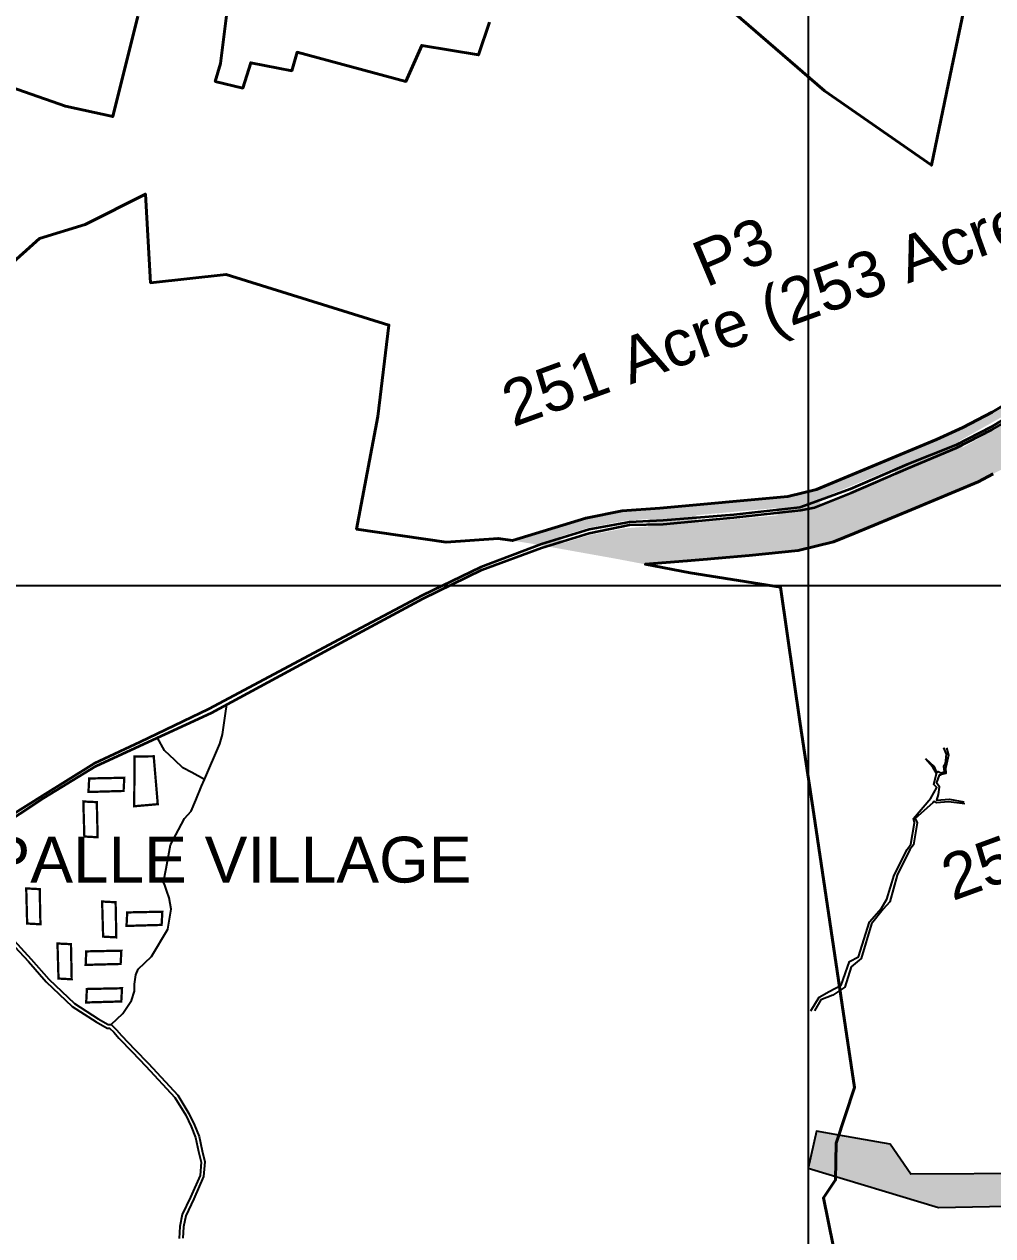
# Model space of a CAD drawing. Header units: metres. Extents: x 201400 to 215600, y 173235 to 1738400.
# Drawn here: x 204645 to 205701, y 1731791 to 1733112 of the extents above; entities that cross this region are included whole.
import ezdxf

# ---------------------------------------------------------------- set-up
doc = ezdxf.new("R2010")
doc.units = ezdxf.units.M
doc.layers.add('250Acres', color=7, linetype='Continuous', lineweight=25)
for name, color, linetype in [('B.T. ROAD', 7, 'Continuous'), ('GRID LINES', 250, 'Continuous'), ('new streem', 7, 'Continuous'), ('VILLAGE NAMES', 5, 'Continuous')]:
    doc.layers.add(name, color=color, linetype=linetype)
doc.layers.add('STREAM', color=7, linetype='Continuous', lineweight=0, true_color=0x3dcfff)
doc.styles.get("Standard").update_dxf_attribs({"font": 'arial.ttf', "height": 50})

msp = doc.modelspace()

# ---------------------------------------------------------------- hatches: boundary and pattern name
h = msp.add_hatch(color=253)
h.dxf.hatch_style = 1
h.paths.add_polyline_path([(205891.9, 1732775.1), (205813.7, 1732734.2), (205810, 1732741.3), (205888.2, 1732782.2)], flags=16)
h.paths.add_polyline_path([(205955.6, 1732815.8), (206030.7, 1732862.1), (206034.9, 1732855.3), (205959.8, 1732808.9)], flags=16)
h.paths.add_polyline_path([(205745.4, 1732693.8), (205668.5, 1732650.4), (205664.6, 1732657.4), (205741.4, 1732700.8)], flags=16)
h.paths.add_polyline_path([(205593.1, 1732627.6), (205596.2, 1732620.2), (205514.6, 1732586.5), (205511.5, 1732593.9)], flags=16)
h.paths.add_polyline_path([(205465.9, 1732584.5), (205466.6, 1732576.5), (205378.7, 1732568.7), (205378, 1732576.7)], flags=16)
h.paths.add_polyline_path([(205324.9, 1732572.5), (205325.4, 1732564.4), (205298.7, 1732562.2), (205262, 1732555.1), (205232.2, 1732546), (205229.8, 1732553.6), (205259.9, 1732562.8), (205298.9, 1732570.4)], flags=16)
h.paths.add_polyline_path([(206116.8, 1732934.5), (206116.8, 1732934.5), (206010.7, 1732862.6), (205973.8, 1732837.7), (205798.3, 1732747.2), (205777.2, 1732734.7), (205700.9, 1732689.2), (205668.9, 1732672.3), (205640, 1732659.1), (205509.1, 1732604.8), (205477.8, 1732597.1), (205338.1, 1732584.5), (205297.3, 1732581.3), (205257.4, 1732573.6), (205177.4, 1732549), (205198, 1732545.7), (205226.6, 1732540.6), (205290.9, 1732529.1), (205322.4, 1732523.1), (205390, 1732528.6), (205440.6, 1732533.4), (205489.2, 1732538), (205529.2, 1732548.2), (205566.6, 1732563.6), (205601.7, 1732578.2), (205649.1, 1732598), (205671, 1732607.2), (205693.8, 1732617.5), (205727.7, 1732635.3), (205763.3, 1732656.6), (205789.3, 1732672.2), (205810.6, 1732684.8), (205842.9, 1732702.7), (205892.4, 1732728.1), (205936.4, 1732750.8), (206004.9, 1732786.4), (206049.2, 1732816.3), (206115.1, 1732860.9), (206143.7, 1732880.8), (206157.1, 1732888.7), (206178.8, 1732901.4), (206163.2, 1732939.8), (206141.7, 1732927.1), (206119.6, 1732914), (206092.1, 1732894.9), (206087.5, 1732901.4), (206116.3, 1732921.4), (206159.1, 1732946.7), (206154.4, 1732956.7)])
at = {"layer": 'new streem'}
h = msp.add_hatch(color=151, dxfattribs=at)
h.dxf.hatch_style = 1
h.paths.add_polyline_path([(206146.9, 1731773.2), (206036.1, 1731783.5), (205924.7, 1731816.3), (205914.6, 1731811.3), (205898.4, 1731803.4), (205915.3, 1731796.8), (205915.4, 1731796.7), (205915.4, 1731796.7), (206004.7, 1731761.5), (206149.6, 1731737.4)])
h.paths.add_polyline_path([(205899.2, 1731842.8), (205905.1, 1731845.6), (205897.4, 1731861.3), (205750, 1731858.7), (205612.2, 1731857.9), (205589.4, 1731890.5), (205533.5, 1731900.6), (205509, 1731905), (205500, 1731864.4), (205642.4, 1731821.5), (205771.9, 1731824), (205839.6, 1731813.6), (205877.8, 1731832.3)])

# ---------------------------------------------------------------- linework, layer by layer
at = {"elevation": 309, "flags": 128}
for points in [[(204841.5, 1732288.5), (204858.4, 1732327.4), (204861, 1732337.5), (204864.5, 1732360.5), (204866, 1732370.2)], [(204633.5, 1732113), (204652.5, 1732092.5), (204671.5, 1732070.5), (204699.5, 1732044), (204725.5, 1732027.5), (204736.5, 1732021), (204739.5, 1732021), (204752.5, 1732033), (204762, 1732047.5), (204765, 1732057.5), (204765, 1732065), (204766.5, 1732075.5), (204769, 1732081.5), (204783.5, 1732095.5), (204801.5, 1732125), (204805, 1732147), (204803, 1732159.5), (204800.5, 1732166.5), (204798.2, 1732173.1), (204796.9, 1732176.5), (204799.5, 1732191.5), (204804.5, 1732217), (204813, 1732233.5), (204819.5, 1732246), (204827, 1732254), (204832, 1732266), (204838.3, 1732281), (204841.5, 1732288.5), (204827.5, 1732296), (204817.9, 1732301.2), (204809, 1732309.5), (204797.9, 1732319.9), (204790.3, 1732333.9), (204771, 1732325), (204723, 1732303), (204666, 1732268), (204614, 1732234)], [(204629.6, 1732111.3), (204649.5, 1732089.8), (204668.6, 1732067.7), (204697, 1732040.8), (204723.4, 1732024.1), (204735.4, 1732017), (204737.9, 1732017), (204742.6, 1732012.7), (204748, 1732006.3), (204762.6, 1731991.2), (204777.6, 1731975.7), (204809.3, 1731941.6), (204821, 1731922.1), (204826.8, 1731909.9), (204831.7, 1731897.8), (204835.1, 1731882.6), (204837.7, 1731871), (204836.6, 1731856.5), (204826.4, 1731832.7), (204817.2, 1731813.8), (204814.5, 1731801), (204814, 1731787.8)], [(204629.6, 1732111.3), (204649.5, 1732089.8), (204668.6, 1732067.7), (204697, 1732040.8), (204723.4, 1732024.1), (204735.4, 1732017), (204737.9, 1732017), (204742.6, 1732012.7), (204748, 1732006.3), (204762.6, 1731991.2), (204777.6, 1731975.7), (204809.3, 1731941.6), (204821, 1731922.1), (204826.8, 1731909.9), (204831.7, 1731897.8), (204835.1, 1731882.6), (204837.7, 1731871), (204836.6, 1731856.5), (204826.4, 1731832.7), (204817.2, 1731813.8), (204814.5, 1731801), (204814, 1731787.8)], [(204633.5, 1732113), (204652.5, 1732092.5), (204671.5, 1732070.5), (204699.5, 1732044), (204725.5, 1732027.5), (204736.5, 1732021), (204739.5, 1732021), (204745.5, 1732015.5), (204751, 1732009), (204765.5, 1731994), (204780.5, 1731978.5), (204812.5, 1731944), (204824.5, 1731924), (204830.5, 1731911.5), (204835.5, 1731899), (204839, 1731883.5), (204841.7, 1731871.3), (204840.5, 1731855.5), (204830, 1731831), (204821, 1731812.5), (204818.5, 1731800.5), (204818, 1731788)], [(204633.5, 1732113), (204652.5, 1732092.5), (204671.5, 1732070.5), (204699.5, 1732044), (204725.5, 1732027.5), (204736.5, 1732021), (204739.5, 1732021), (204745.5, 1732015.5), (204751, 1732009), (204765.5, 1731994), (204780.5, 1731978.5), (204812.5, 1731944), (204824.5, 1731924), (204830.5, 1731911.5), (204835.5, 1731899), (204839, 1731883.5), (204841.7, 1731871.3), (204840.5, 1731855.5), (204830, 1731831), (204821, 1731812.5), (204818.5, 1731800.5), (204818, 1731788)]]:
    msp.add_lwpolyline(points, dxfattribs=at)
at = {"layer": '250Acres', "color": 5, "lineweight": 40, "flags": 128}
for points in [[(205152.4, 1733114.6), (205140.4, 1733078.7), (205078.5, 1733089), (205061.3, 1733049.8), (204942.5, 1733081.6), (204936.6, 1733061.5), (204892, 1733070.2), (204883.3, 1733042.6), (204853.3, 1733049.8), (204858.8, 1733069.3), (204877, 1733215)], [(205676, 1733157.6), (205655.1, 1733056.7), (205634.5, 1732958.3), (205517.9, 1733039.4), (205419, 1733125.1)], [(204768.7, 1733120.9), (204741.4, 1733011.5), (204689.7, 1733022.8), (204569.7, 1733064.7)], [(204625.6, 1732846.1), (204661.4, 1732878.4), (204711.2, 1732893.6), (204777, 1732927), (204782.6, 1732830.3), (204865, 1732839.3), (205042.6, 1732784), (205030.6, 1732684.3), (205007.5, 1732561.5), (205105.1, 1732547.2), (205161.8, 1732551.4), (205177.4, 1732549), (205257.4, 1732573.6), (205297.3, 1732581.3), (205338.1, 1732584.5), (205477.8, 1732597.1), (205509.1, 1732604.8), (205640, 1732659.1), (205668.9, 1732672.3), (205700.9, 1732689.2), (205777.2, 1732734.7)], [(205702, 1732621.9), (205685.5, 1732613.2), (205612.6, 1732582.7), (205551, 1732557.2), (205527.8, 1732547.6), (205489.2, 1732538), (205435.8, 1732532.9), (205401.9, 1732529.7), (205390, 1732528.6), (205368.1, 1732526.8), (205322.4, 1732523.1), (205371.3, 1732513.8), (205470, 1732498.1), (205491.4, 1732349), (205506.2, 1732250.6), (205537.1, 1732042.7), (205550.8, 1731952.5), (205530.5, 1731891.9), (205530, 1731851.7), (205516.8, 1731832), (205548.5, 1731676.1)]]:
    msp.add_lwpolyline(points, dxfattribs=at)
at = {"layer": '250Acres', "color": 5, "linetype": 'Continuous', "lineweight": 40, "const_width": 2.5}
for points in [[(204764.8, 1732259.2), (204765.2, 1732313.5), (204786.1, 1732313.7), (204790.5, 1732261.5), (204764.8, 1732259.2)], [(204714.9, 1732274.8), (204715.7, 1732289.5), (204754, 1732290.3), (204753.2, 1732275.9), (204714.9, 1732274.8)], [(204709.3, 1732264.4), (204724, 1732263.7), (204724.9, 1732225.4), (204710.4, 1732226.2), (204709.3, 1732264.4)], [(204647, 1732169.6), (204661.7, 1732168.8), (204662.5, 1732130.5), (204648, 1732131.3), (204647, 1732169.6)], [(204729.8, 1732155.3), (204744.5, 1732154.5), (204745.3, 1732116.2), (204730.9, 1732117), (204729.8, 1732155.3)], [(204756.4, 1732128.7), (204757.2, 1732143.4), (204795.5, 1732144.2), (204794.7, 1732129.8), (204756.4, 1732128.7)], [(204681.1, 1732109.5), (204695.8, 1732108.8), (204696.6, 1732070.5), (204682.2, 1732071.3), (204681.1, 1732109.5)], [(204711.8, 1732086.2), (204712.5, 1732100.9), (204750.8, 1732101.7), (204750, 1732087.2), (204711.8, 1732086.2)], [(204712.4, 1732045.2), (204713.2, 1732059.9), (204751.5, 1732060.7), (204750.7, 1732046.3), (204712.4, 1732045.2)]]:
    msp.add_lwpolyline(points, dxfattribs=at)
at = {"layer": 'B.T. ROAD', "linetype": 'Continuous', "lineweight": 35}
for points, elevation in [([(205741, 1732698), (205700, 1732673), (205661, 1732653), (205608, 1732632), (205546, 1732605), (205505, 1732590), (205491, 1732585), (205419, 1732577), (205342, 1732571), (205305, 1732569), (205261, 1732561), (205209, 1732545), (205143, 1732520), (205079, 1732489), (204994, 1732444), (204846, 1732365), (204771, 1732329), (204721, 1732306), (204665, 1732271), (204612, 1732238)], 318.9), ([(205741, 1732698), (205700, 1732673), (205661, 1732653), (205608, 1732632), (205546, 1732605), (205505, 1732590), (205491, 1732585), (205419, 1732577), (205342, 1732571), (205305, 1732569), (205261, 1732561), (205209, 1732545), (205143, 1732520), (205079, 1732489), (204994, 1732444), (204846, 1732365), (204771, 1732329), (204721, 1732306), (204665, 1732271), (204612, 1732238)], 318.9), ([(204614, 1732234), (204666, 1732268), (204723, 1732303), (204771, 1732325), (204849, 1732361), (204995, 1732440), (205080, 1732486), (205144, 1732517), (205209, 1732541), (205261, 1732557), (205305, 1732566), (205342, 1732567), (205419, 1732574), (205492, 1732582), (205507, 1732585), (205547, 1732601), (205609, 1732628), (205662, 1732650), (205701, 1732670), (205743, 1732694)], 309), ([(204614, 1732234), (204666, 1732268), (204723, 1732303), (204771, 1732325), (204849, 1732361), (204995, 1732440), (205080, 1732486), (205144, 1732517), (205209, 1732541), (205261, 1732557), (205305, 1732566), (205342, 1732567), (205419, 1732574), (205492, 1732582), (205507, 1732585), (205547, 1732601), (205609, 1732628), (205662, 1732650), (205701, 1732670), (205743, 1732694)], 309)]:
    msp.add_lwpolyline(points, dxfattribs=dict(at, elevation=elevation))
at = {"layer": 'B.T. ROAD', "linetype": 'Continuous'}
for points, elevation in [([(205206.8, 1732544.2), (205143, 1732520), (205079, 1732489), (204994, 1732444), (204846, 1732365), (204771, 1732329), (204721, 1732306), (204665, 1732271), (204612, 1732238), (204595, 1732228), (204573.1, 1732216.2)], 318.9), ([(204867.1, 1732370.8), (204995, 1732440), (205080, 1732486), (205144, 1732517), (205209, 1732541), (205214.7, 1732542.8)], 309), ([(204575.7, 1732214), (204596, 1732224), (204614, 1732234), (204666, 1732268), (204723, 1732303), (204771, 1732325), (204849, 1732361), (204866, 1732370.2)], 309)]:
    msp.add_lwpolyline(points, dxfattribs=dict(at, elevation=elevation))
at = {"layer": 'GRID LINES', "color": 9, "linetype": 'Continuous'}
for p, q in [((205500, 1738300), (205500, 1730460)), ((201500, 1732500), (212933.1, 1732500))]:
    msp.add_line(p, q, dxfattribs=at)
at = {"layer": 'GRID LINES', "color": 254, "linetype": 'Continuous'}
msp.add_line((204297.5, 1732500), (205457.9, 1732500), dxfattribs=at)
at = {"layer": 'new streem', "color": 151, "flags": 128}
msp.add_lwpolyline([(205899.2, 1731842.8), (205905.1, 1731845.6), (205897.4, 1731861.3), (205750, 1731858.7), (205612.2, 1731857.9), (205589.4, 1731890.5), (205533.5, 1731900.6), (205509, 1731905), (205500, 1731864.4), (205642.4, 1731821.5), (205771.9, 1731824), (205839.6, 1731813.6), (205877.8, 1731832.3)], close=True, dxfattribs=at)
at = {"layer": 'STREAM', "color": 150}
msp.add_lwpolyline([(205628.3, 1732311.1), (205637, 1732303), (205640, 1732296), (205642, 1732297), (205644.7, 1732295.6), (205648.9, 1732296.6), (205648, 1732303), (205650, 1732306), (205651, 1732316), (205648, 1732323)], dxfattribs=at)
msp.add_lwpolyline([(205628.3, 1732311.1), (205637, 1732303), (205640, 1732296), (205642, 1732297), (205644.7, 1732295.6), (205648.9, 1732296.6), (205648, 1732303), (205650, 1732306), (205651, 1732316), (205648, 1732323)], dxfattribs=at)
at = {"layer": 'STREAM'}
msp.add_lwpolyline([(205628.3, 1732311.1), (205637, 1732303), (205640, 1732296), (205642, 1732297), (205644.7, 1732295.6), (205648.9, 1732296.6), (205648, 1732303), (205650, 1732306), (205651, 1732316), (205648, 1732323)], dxfattribs=at)
at = {"layer": 'STREAM', "linetype": 'Continuous', "lineweight": 25}
msp.add_lwpolyline([(205628.3, 1732311.1), (205637, 1732303), (205640, 1732296), (205642, 1732297), (205644.7, 1732295.6), (205648.9, 1732296.6), (205648, 1732303), (205650, 1732306), (205651, 1732316), (205648, 1732323)], dxfattribs=at)
msp.add_lwpolyline([(205628.3, 1732311.1), (205637, 1732303), (205640, 1732296), (205642, 1732297), (205644.7, 1732295.6), (205648.9, 1732296.6), (205648, 1732303), (205650, 1732306), (205651, 1732316), (205648, 1732323)], dxfattribs=at)
msp.add_lwpolyline([(205628.3, 1732311.1), (205637, 1732303), (205640, 1732296), (205642, 1732297), (205644.7, 1732295.6), (205648.9, 1732296.6), (205648, 1732303), (205650, 1732306), (205651, 1732316), (205648, 1732323)], dxfattribs=at)
msp.add_lwpolyline([(205628.3, 1732311.1), (205637, 1732303), (205640, 1732296), (205642, 1732297), (205644.7, 1732295.6), (205648.9, 1732296.6), (205648, 1732303), (205650, 1732306), (205651, 1732316), (205648, 1732323)], dxfattribs=at)
msp.add_lwpolyline([(205628.3, 1732311.1), (205637, 1732303), (205640, 1732296), (205642, 1732297), (205644.7, 1732295.6), (205648.9, 1732296.6), (205648, 1732303), (205650, 1732306), (205651, 1732316), (205648, 1732323)], dxfattribs=at)
msp.add_lwpolyline([(205628.3, 1732311.1), (205637, 1732303), (205640, 1732296), (205642, 1732297), (205644.7, 1732295.6), (205648.9, 1732296.6), (205648, 1732303), (205650, 1732306), (205651, 1732316), (205648, 1732323)], dxfattribs=at)
at = {"layer": 'STREAM', "color": 150}
for points, elevation in [([(205651, 1732323), (205653, 1732315), (205651, 1732305), (205650, 1732301), (205650.1, 1732295), (205645, 1732294), (205644, 1732293), (205643, 1732293), (205640, 1732285), (205643, 1732281), (205643, 1732280), (205642, 1732271.9), (205640, 1732266), (205654.1, 1732267), (205670, 1732264)], 327.1), ([(205651, 1732323), (205653, 1732315), (205651, 1732305), (205650, 1732301), (205650.1, 1732295), (205645, 1732294), (205644, 1732293), (205643, 1732293), (205640, 1732285), (205643, 1732281), (205643, 1732280), (205642, 1732271.9), (205640, 1732266), (205654.1, 1732267), (205670, 1732264)], 327.1), ([(205503, 1732036), (205512, 1732051), (205523, 1732057), (205536, 1732064), (205545, 1732090), (205555, 1732095), (205567, 1732133), (205580, 1732148), (205586, 1732158), (205594, 1732184), (205608, 1732212), (205612, 1732218), (205616, 1732241), (205615, 1732246), (205634, 1732268), (205640.4, 1732279.8), (205637.1, 1732282.9), (205640.1, 1732295), (205636, 1732302), (205628, 1732311)], 315.5), ([(205503, 1732036), (205512, 1732051), (205523, 1732057), (205536, 1732064), (205545, 1732090), (205555, 1732095), (205567, 1732133), (205580, 1732148), (205586, 1732158), (205594, 1732184), (205608, 1732212), (205612, 1732218), (205616, 1732241), (205615, 1732246), (205634, 1732268), (205640.4, 1732279.8), (205637.1, 1732282.9), (205640.1, 1732295), (205636, 1732302), (205628, 1732311)], 315.5), ([(205671, 1732262), (205653, 1732264), (205640, 1732263), (205637.2, 1732264.4), (205636, 1732263), (205616.9, 1732245.9), (205619, 1732241), (205615, 1732217), (205611, 1732212), (205597, 1732184), (205589, 1732155), (205582, 1732147), (205569, 1732131), (205558, 1732093), (205547, 1732084), (205540, 1732061.9), (205527, 1732053), (205514, 1732047.9), (205506.9, 1732036)], 326.5), ([(205671, 1732262), (205653, 1732264), (205640, 1732263), (205637.2, 1732264.4), (205636, 1732263), (205616.9, 1732245.9), (205619, 1732241), (205615, 1732217), (205611, 1732212), (205597, 1732184), (205589, 1732155), (205582, 1732147), (205569, 1732131), (205558, 1732093), (205547, 1732084), (205540, 1732061.9), (205527, 1732053), (205514, 1732047.9), (205506.9, 1732036)], 326.5)]:
    msp.add_lwpolyline(points, dxfattribs=dict(at, elevation=elevation))
at = {"layer": 'STREAM'}
for points, elevation in [([(205651, 1732323), (205653, 1732315), (205651, 1732305), (205650, 1732301), (205650.1, 1732295), (205645, 1732294), (205644, 1732293), (205643, 1732293), (205640, 1732285), (205643, 1732281), (205643, 1732280), (205642, 1732271.9), (205640, 1732266), (205654.1, 1732267), (205670, 1732264)], 327.1), ([(205503, 1732036), (205512, 1732051), (205523, 1732057), (205536, 1732064), (205545, 1732090), (205555, 1732095), (205567, 1732133), (205580, 1732148), (205586, 1732158), (205594, 1732184), (205608, 1732212), (205612, 1732218), (205616, 1732241), (205615, 1732246), (205634, 1732268), (205640.4, 1732279.8), (205637.1, 1732282.9), (205640.1, 1732295), (205636, 1732302), (205628, 1732311)], 315.5), ([(205671, 1732262), (205653, 1732264), (205640, 1732263), (205637.2, 1732264.4), (205636, 1732263), (205616.9, 1732245.9), (205619, 1732241), (205615, 1732217), (205611, 1732212), (205597, 1732184), (205589, 1732155), (205582, 1732147), (205569, 1732131), (205558, 1732093), (205547, 1732084), (205540, 1732061.9), (205527, 1732053), (205514, 1732047.9), (205506.9, 1732036)], 326.5)]:
    msp.add_lwpolyline(points, dxfattribs=dict(at, elevation=elevation))
at = {"layer": 'STREAM', "linetype": 'Continuous', "lineweight": 25}
for points, elevation in [([(205651, 1732323), (205653, 1732315), (205651, 1732305), (205650, 1732301), (205650.1, 1732295), (205645, 1732294), (205644, 1732293), (205643, 1732293), (205640, 1732285), (205643, 1732281), (205643, 1732280), (205642, 1732271.9), (205640, 1732266), (205654.1, 1732267), (205670, 1732264)], 327.1), ([(205651, 1732323), (205653, 1732315), (205651, 1732305), (205650, 1732301), (205650.1, 1732295), (205645, 1732294), (205644, 1732293), (205643, 1732293), (205640, 1732285), (205643, 1732281), (205643, 1732280), (205642, 1732271.9), (205640, 1732266), (205654.1, 1732267), (205670, 1732264)], 327.1), ([(205651, 1732323), (205653, 1732315), (205651, 1732305), (205650, 1732301), (205650.1, 1732295), (205645, 1732294), (205644, 1732293), (205643, 1732293), (205640, 1732285), (205643, 1732281), (205643, 1732280), (205642, 1732271.9), (205640, 1732266), (205654.1, 1732267), (205670, 1732264)], 327.1), ([(205651, 1732323), (205653, 1732315), (205651, 1732305), (205650, 1732301), (205650.1, 1732295), (205645, 1732294), (205644, 1732293), (205643, 1732293), (205640, 1732285), (205643, 1732281), (205643, 1732280), (205642, 1732271.9), (205640, 1732266), (205654.1, 1732267), (205670, 1732264)], 327.1), ([(205651, 1732323), (205653, 1732315), (205651, 1732305), (205650, 1732301), (205650.1, 1732295), (205645, 1732294), (205644, 1732293), (205643, 1732293), (205640, 1732285), (205643, 1732281), (205643, 1732280), (205642, 1732271.9), (205640, 1732266), (205654.1, 1732267), (205670, 1732264)], 327.1), ([(205651, 1732323), (205653, 1732315), (205651, 1732305), (205650, 1732301), (205650.1, 1732295), (205645, 1732294), (205644, 1732293), (205643, 1732293), (205640, 1732285), (205643, 1732281), (205643, 1732280), (205642, 1732271.9), (205640, 1732266), (205654.1, 1732267), (205670, 1732264)], 327.1), ([(205503, 1732036), (205512, 1732051), (205523, 1732057), (205536, 1732064), (205545, 1732090), (205555, 1732095), (205567, 1732133), (205580, 1732148), (205586, 1732158), (205594, 1732184), (205608, 1732212), (205612, 1732218), (205616, 1732241), (205615, 1732246), (205634, 1732268), (205640.4, 1732279.8), (205637.1, 1732282.9), (205640.1, 1732295), (205636, 1732302), (205628, 1732311)], 315.5), ([(205503, 1732036), (205512, 1732051), (205523, 1732057), (205536, 1732064), (205545, 1732090), (205555, 1732095), (205567, 1732133), (205580, 1732148), (205586, 1732158), (205594, 1732184), (205608, 1732212), (205612, 1732218), (205616, 1732241), (205615, 1732246), (205634, 1732268), (205640.4, 1732279.8), (205637.1, 1732282.9), (205640.1, 1732295), (205636, 1732302), (205628, 1732311)], 315.5), ([(205503, 1732036), (205512, 1732051), (205523, 1732057), (205536, 1732064), (205545, 1732090), (205555, 1732095), (205567, 1732133), (205580, 1732148), (205586, 1732158), (205594, 1732184), (205608, 1732212), (205612, 1732218), (205616, 1732241), (205615, 1732246), (205634, 1732268), (205640.4, 1732279.8), (205637.1, 1732282.9), (205640.1, 1732295), (205636, 1732302), (205628, 1732311)], 315.5), ([(205503, 1732036), (205512, 1732051), (205523, 1732057), (205536, 1732064), (205545, 1732090), (205555, 1732095), (205567, 1732133), (205580, 1732148), (205586, 1732158), (205594, 1732184), (205608, 1732212), (205612, 1732218), (205616, 1732241), (205615, 1732246), (205634, 1732268), (205640.4, 1732279.8), (205637.1, 1732282.9), (205640.1, 1732295), (205636, 1732302), (205628, 1732311)], 315.5), ([(205503, 1732036), (205512, 1732051), (205523, 1732057), (205536, 1732064), (205545, 1732090), (205555, 1732095), (205567, 1732133), (205580, 1732148), (205586, 1732158), (205594, 1732184), (205608, 1732212), (205612, 1732218), (205616, 1732241), (205615, 1732246), (205634, 1732268), (205640.4, 1732279.8), (205637.1, 1732282.9), (205640.1, 1732295), (205636, 1732302), (205628, 1732311)], 315.5), ([(205503, 1732036), (205512, 1732051), (205523, 1732057), (205536, 1732064), (205545, 1732090), (205555, 1732095), (205567, 1732133), (205580, 1732148), (205586, 1732158), (205594, 1732184), (205608, 1732212), (205612, 1732218), (205616, 1732241), (205615, 1732246), (205634, 1732268), (205640.4, 1732279.8), (205637.1, 1732282.9), (205640.1, 1732295), (205636, 1732302), (205628, 1732311)], 315.5), ([(205671, 1732262), (205653, 1732264), (205640, 1732263), (205637.2, 1732264.4), (205636, 1732263), (205616.9, 1732245.9), (205619, 1732241), (205615, 1732217), (205611, 1732212), (205597, 1732184), (205589, 1732155), (205582, 1732147), (205569, 1732131), (205558, 1732093), (205547, 1732084), (205540, 1732061.9), (205527, 1732053), (205514, 1732047.9), (205506.9, 1732036)], 326.5), ([(205671, 1732262), (205653, 1732264), (205640, 1732263), (205637.2, 1732264.4), (205636, 1732263), (205616.9, 1732245.9), (205619, 1732241), (205615, 1732217), (205611, 1732212), (205597, 1732184), (205589, 1732155), (205582, 1732147), (205569, 1732131), (205558, 1732093), (205547, 1732084), (205540, 1732061.9), (205527, 1732053), (205514, 1732047.9), (205506.9, 1732036)], 326.5), ([(205671, 1732262), (205653, 1732264), (205640, 1732263), (205637.2, 1732264.4), (205636, 1732263), (205616.9, 1732245.9), (205619, 1732241), (205615, 1732217), (205611, 1732212), (205597, 1732184), (205589, 1732155), (205582, 1732147), (205569, 1732131), (205558, 1732093), (205547, 1732084), (205540, 1732061.9), (205527, 1732053), (205514, 1732047.9), (205506.9, 1732036)], 326.5), ([(205671, 1732262), (205653, 1732264), (205640, 1732263), (205637.2, 1732264.4), (205636, 1732263), (205616.9, 1732245.9), (205619, 1732241), (205615, 1732217), (205611, 1732212), (205597, 1732184), (205589, 1732155), (205582, 1732147), (205569, 1732131), (205558, 1732093), (205547, 1732084), (205540, 1732061.9), (205527, 1732053), (205514, 1732047.9), (205506.9, 1732036)], 326.5), ([(205671, 1732262), (205653, 1732264), (205640, 1732263), (205637.2, 1732264.4), (205636, 1732263), (205616.9, 1732245.9), (205619, 1732241), (205615, 1732217), (205611, 1732212), (205597, 1732184), (205589, 1732155), (205582, 1732147), (205569, 1732131), (205558, 1732093), (205547, 1732084), (205540, 1732061.9), (205527, 1732053), (205514, 1732047.9), (205506.9, 1732036)], 326.5), ([(205671, 1732262), (205653, 1732264), (205640, 1732263), (205637.2, 1732264.4), (205636, 1732263), (205616.9, 1732245.9), (205619, 1732241), (205615, 1732217), (205611, 1732212), (205597, 1732184), (205589, 1732155), (205582, 1732147), (205569, 1732131), (205558, 1732093), (205547, 1732084), (205540, 1732061.9), (205527, 1732053), (205514, 1732047.9), (205506.9, 1732036)], 326.5)]:
    msp.add_lwpolyline(points, dxfattribs=dict(at, elevation=elevation))

# ---------------------------------------------------------------- texts
at = {"layer": '250Acres', "linetype": 'Continuous', "lineweight": 40, "ltscale": 50}
for s, rotation, p in [('251 Acre (253 Acre)', 20, (205178.1, 1732672.4)), ('P3', 22.8818, (205388.5, 1732824.7))]:
    msp.add_text(s, height=50, rotation=rotation, dxfattribs=at).set_placement(p)
at = {"layer": '250Acres', "lineweight": 40, "ltscale": 50}
msp.add_text('250 Acre (255 Acre)  ', height=50, rotation=20, dxfattribs=at).set_placement((205657.6, 1732155.6))
at = {"layer": 'VILLAGE NAMES', "color": 7, "linetype": 'Continuous'}
msp.add_text('BRAHMAN PALLE VILLAGE ', height=50, dxfattribs=at).set_placement((204236.2, 1732176))

doc.saveas('drawing.dxf')
